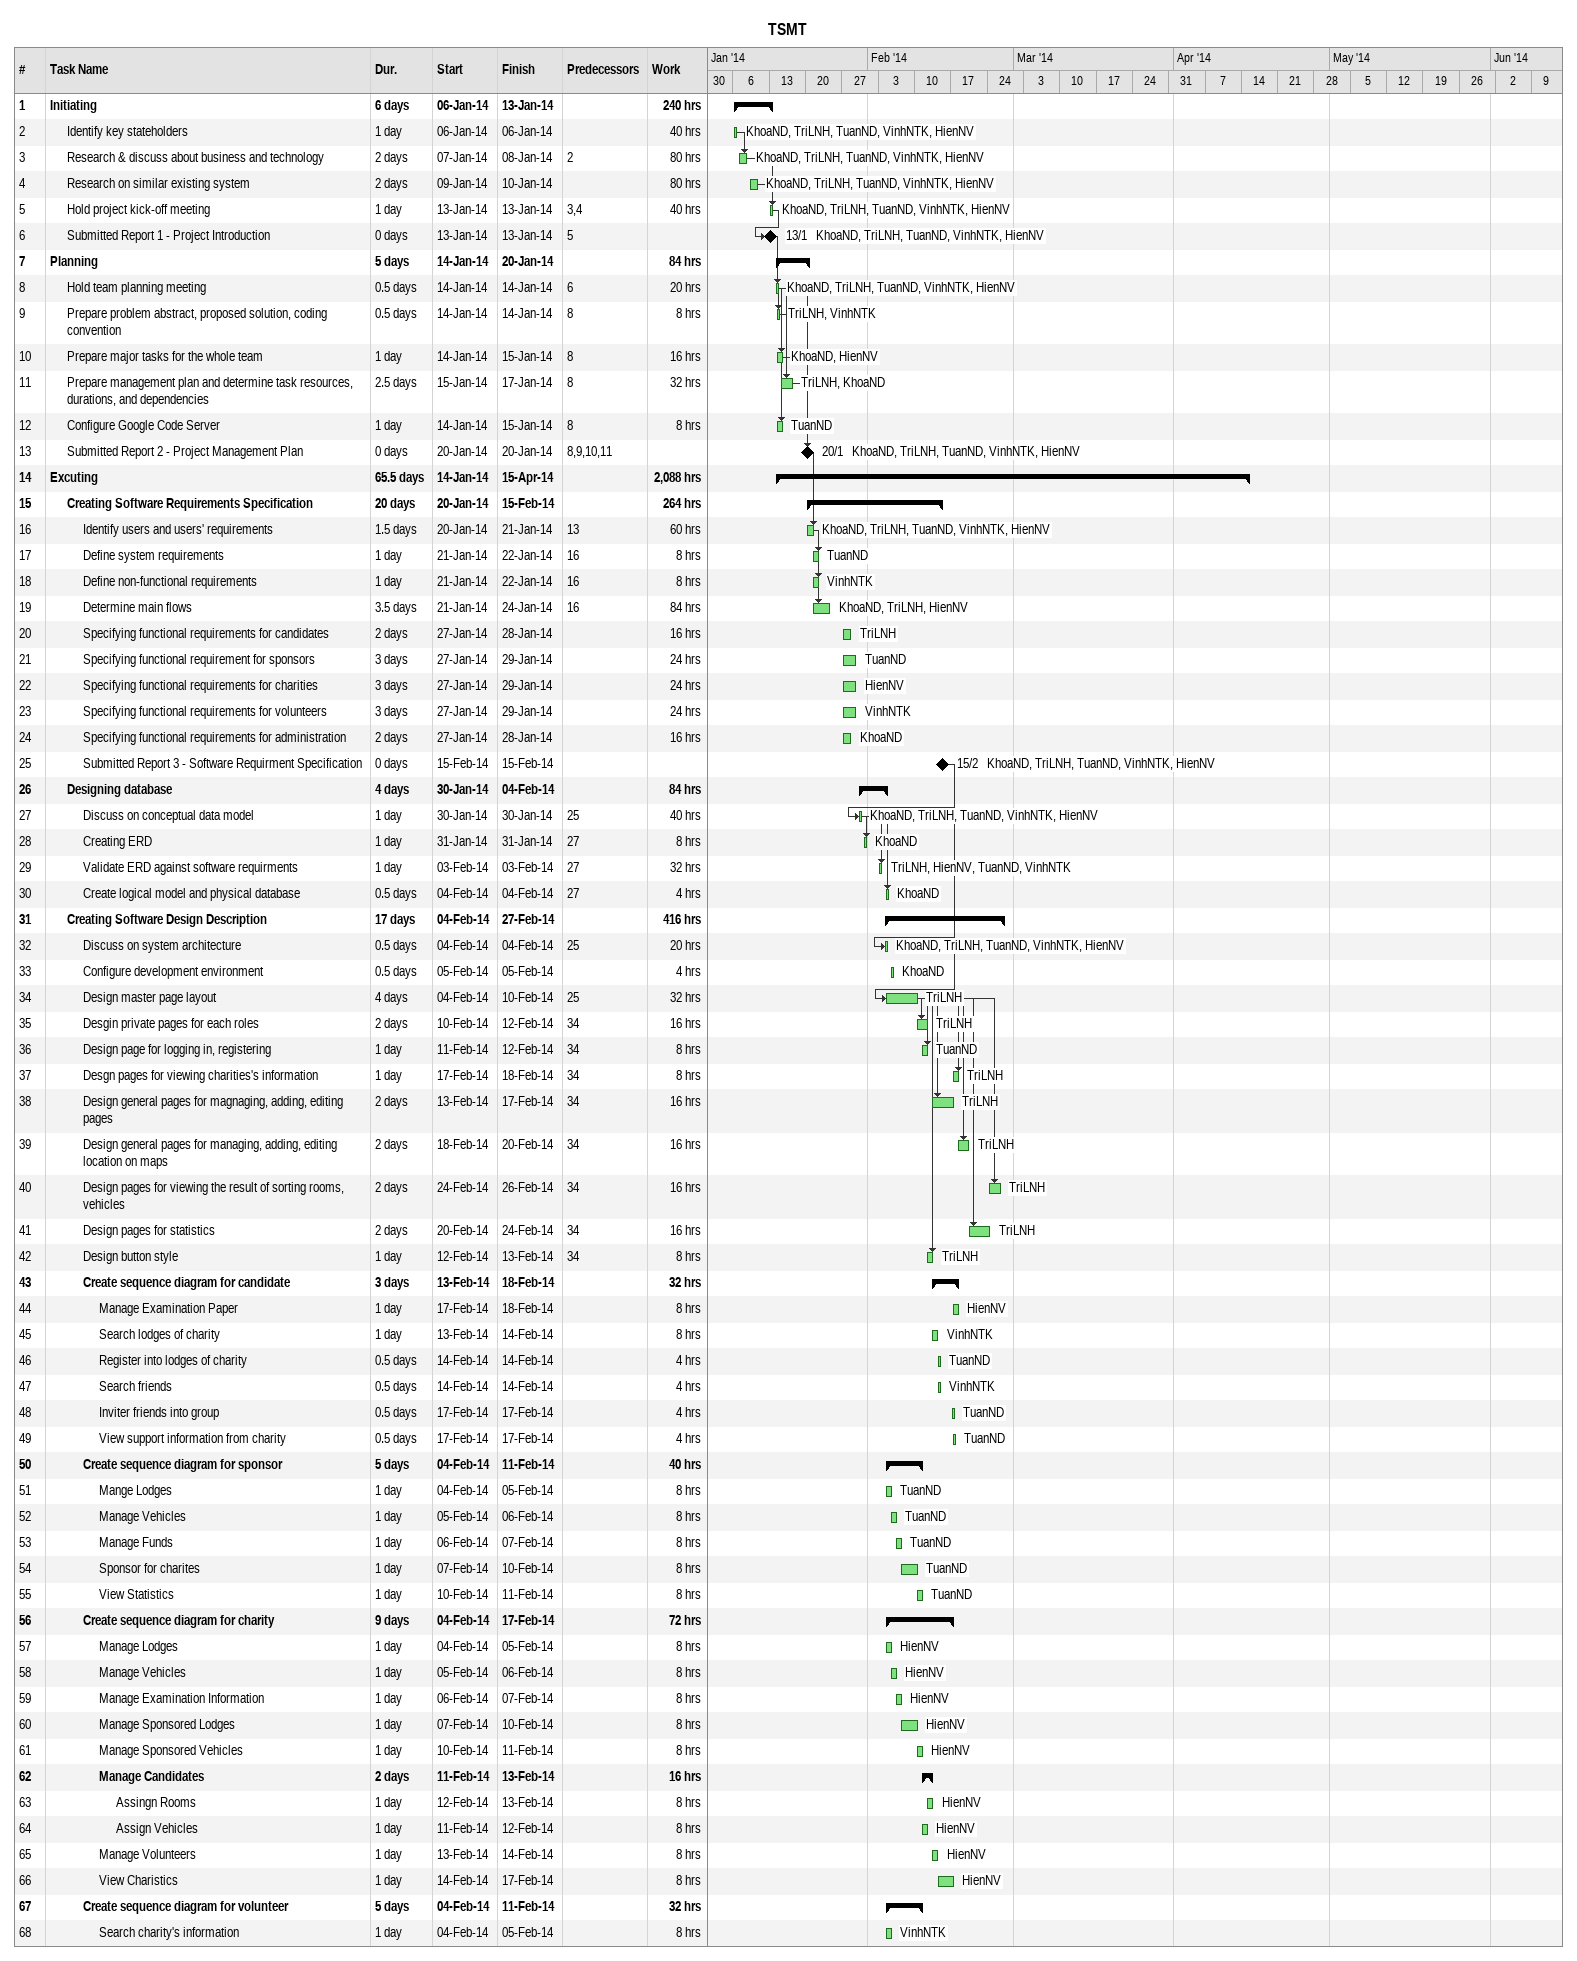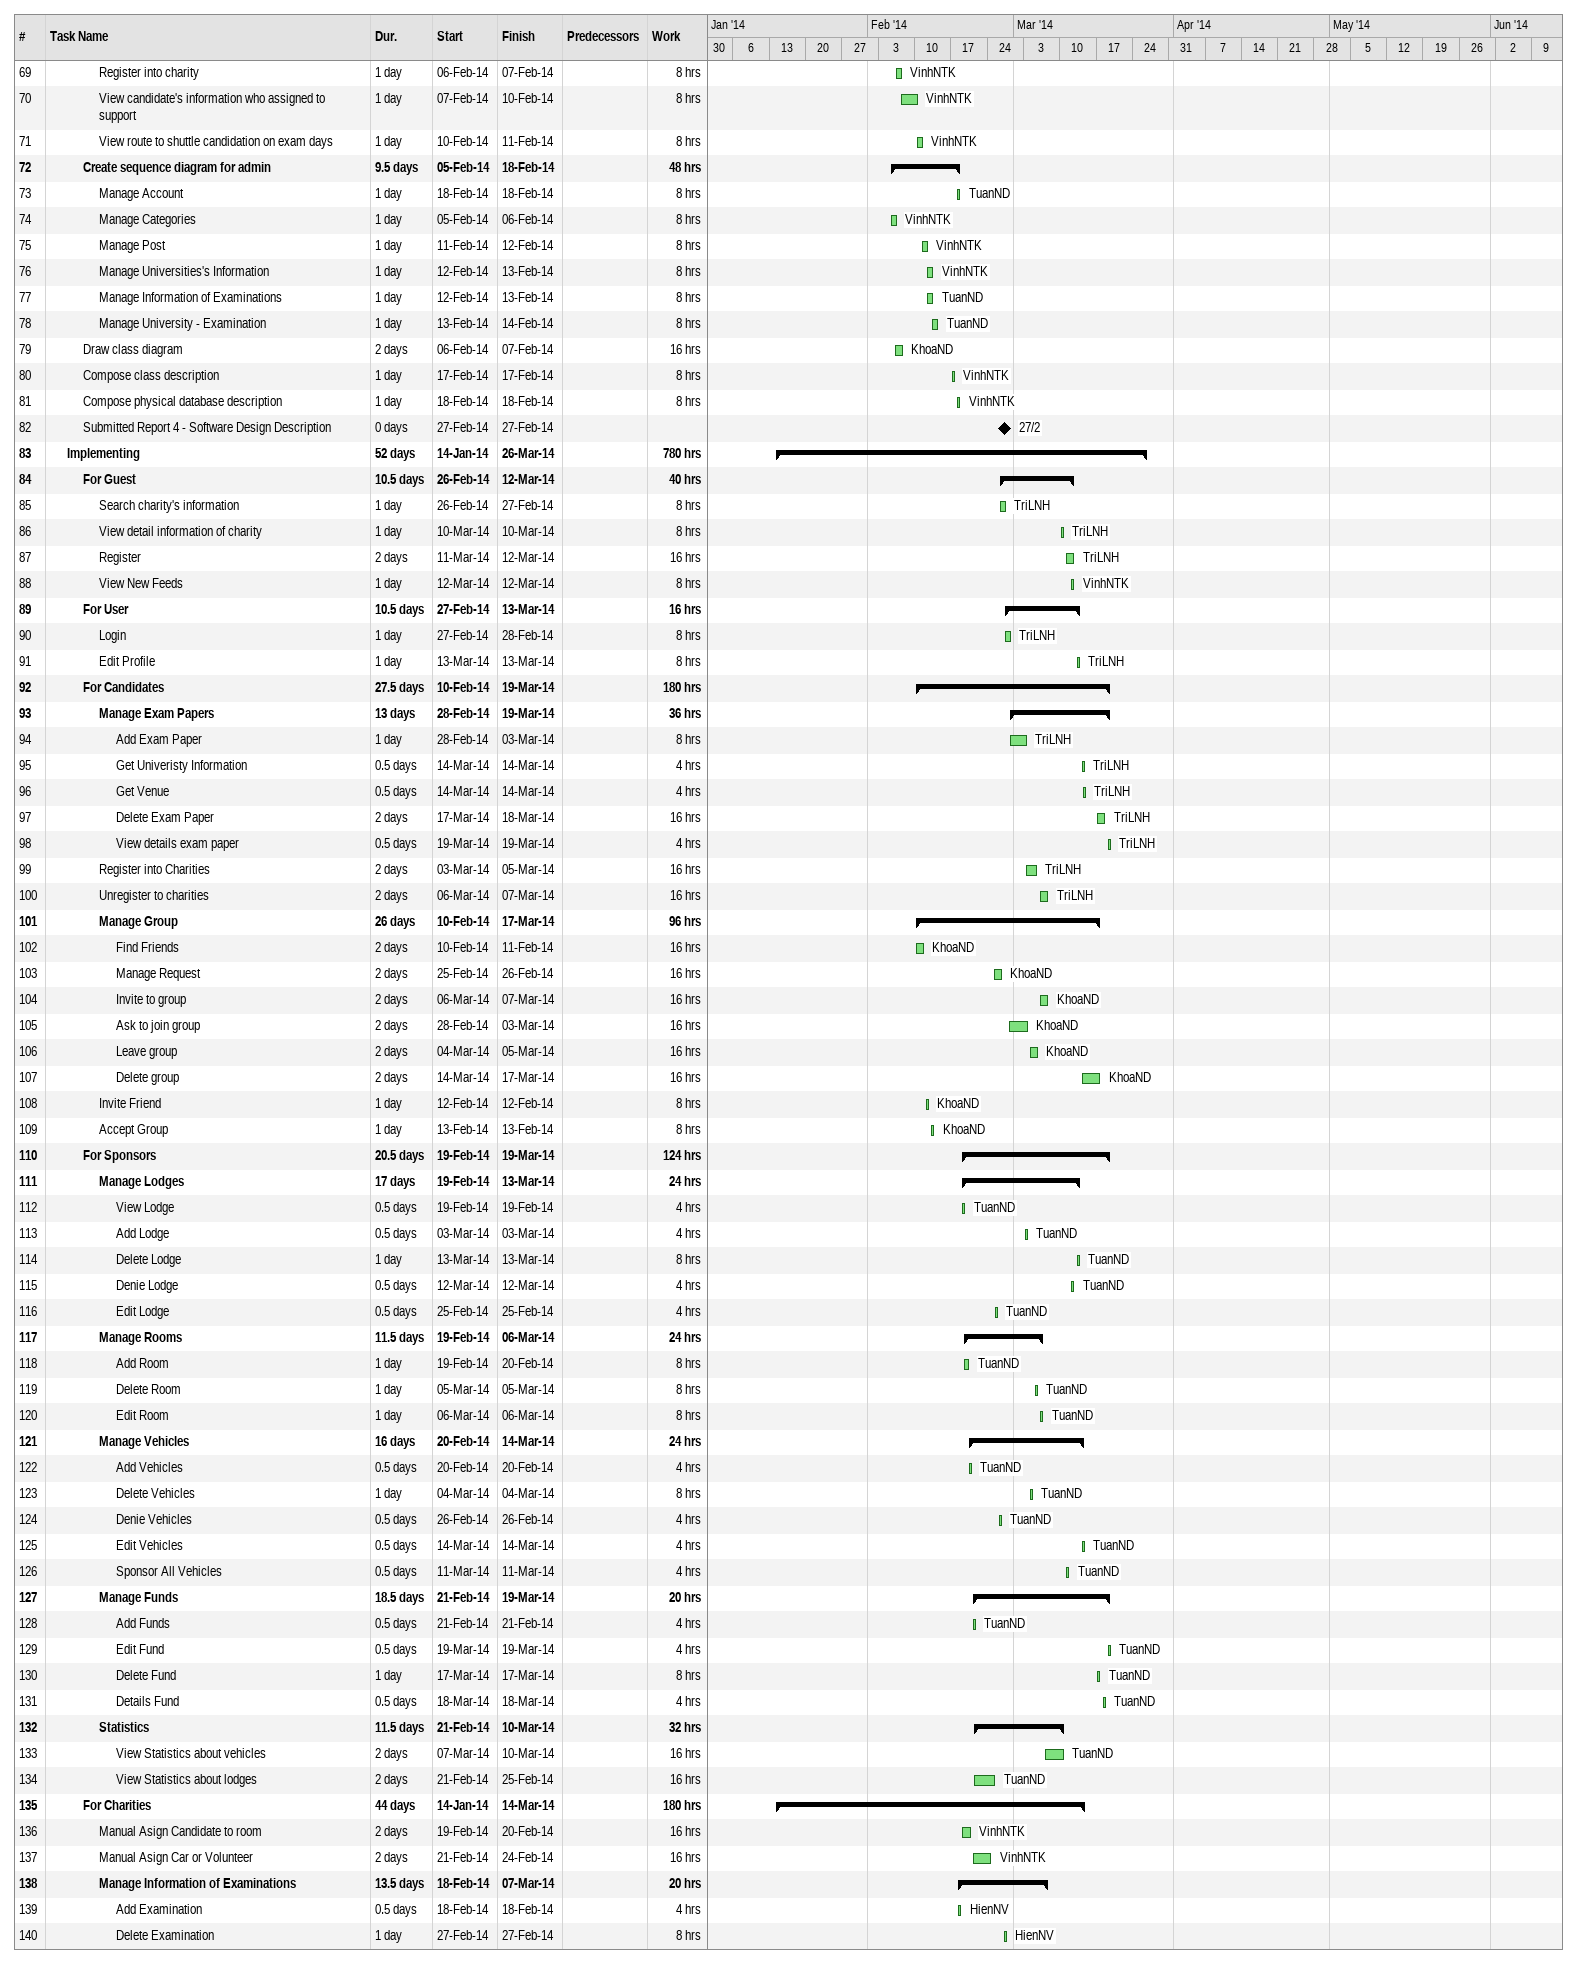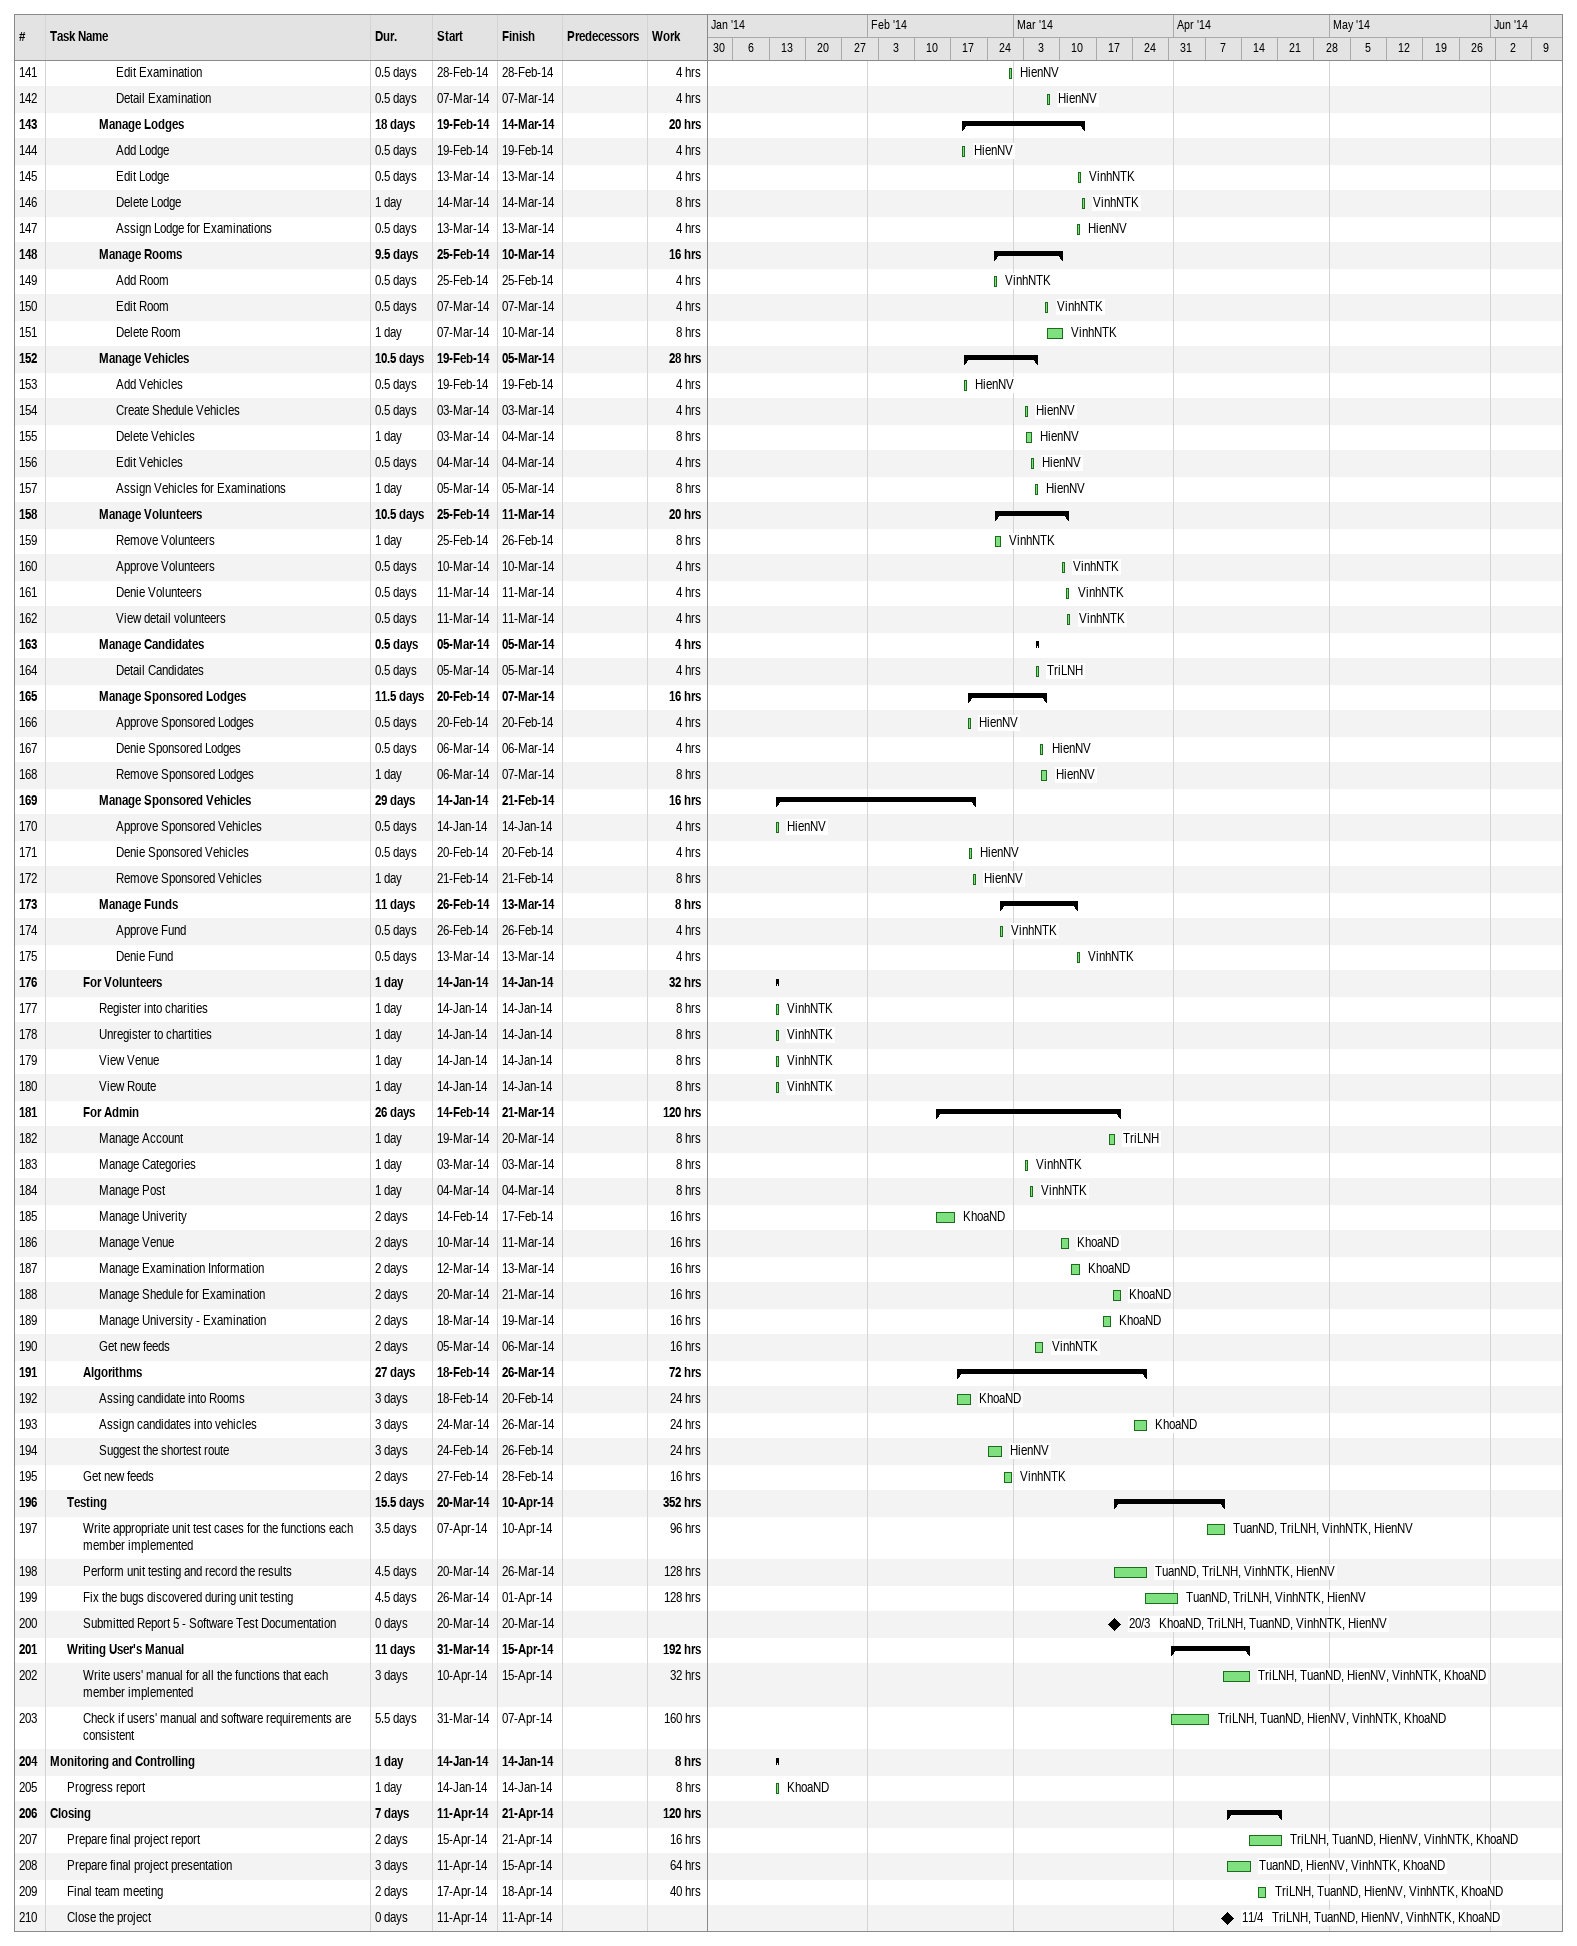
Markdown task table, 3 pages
TSMT

| ID | Level | Task | Duration | Start | Finish | Predecessors | Resources | Work (h) |
|---|---|---|---|---|---|---|---|---|
| 1 | 1 | **Initiating** | 6d | 2014-01-06 | 2014-01-13 |  |  | 240 |
| 2 | 2 | Identify key stateholders | 1d | 2014-01-06 | 2014-01-06 |  | KhoaND, TriLNH, TuanND, VinhNTK, HienNV | 40 |
| 3 | 2 | Research & discuss about business and technology | 2d | 2014-01-07 | 2014-01-08 | 2 | KhoaND, TriLNH, TuanND, VinhNTK, HienNV | 80 |
| 4 | 2 | Research on similar existing system | 2d | 2014-01-09 | 2014-01-10 |  | KhoaND, TriLNH, TuanND, VinhNTK, HienNV | 80 |
| 5 | 2 | Hold project kick-off meeting | 1d | 2014-01-13 | 2014-01-13 | 3, 4 | KhoaND, TriLNH, TuanND, VinhNTK, HienNV | 40 |
| 6 | 2 | Submitted Report 1 - Project Introduction | 0d | 2014-01-13 | 2014-01-13 | 5 | KhoaND, TriLNH, TuanND, VinhNTK, HienNV |  |
| 7 | 1 | **Planning** | 5d | 2014-01-14 | 2014-01-20 |  |  | 84 |
| 8 | 2 | Hold team planning meeting | 0.5d | 2014-01-14 | 2014-01-14 | 6 | KhoaND, TriLNH, TuanND, VinhNTK, HienNV | 20 |
| 9 | 2 | Prepare problem abstract, proposed solution, coding convention | 0.5d | 2014-01-14 | 2014-01-14 | 8 | TriLNH, VinhNTK | 8 |
| 10 | 2 | Prepare major tasks for the whole team | 1d | 2014-01-14 | 2014-01-15 | 8 | KhoaND, HienNV | 16 |
| 11 | 2 | Prepare management plan and determine task resources, durations, and dependencies | 2.5d | 2014-01-15 | 2014-01-17 | 8 | TriLNH, KhoaND | 32 |
| 12 | 2 | Configure Google Code Server | 1d | 2014-01-14 | 2014-01-15 | 8 | TuanND | 8 |
| 13 | 2 | Submitted Report 2 - Project Management Plan | 0d | 2014-01-20 | 2014-01-20 | 8, 9, 10, 11 | KhoaND, TriLNH, TuanND, VinhNTK, HienNV |  |
| 14 | 1 | **Excuting** | 65.5d | 2014-01-14 | 2014-04-15 |  |  | 2088 |
| 15 | 2 | **Creating Software Requirements Specification** | 20d | 2014-01-20 | 2014-02-15 |  |  | 264 |
| 16 | 3 | Identify users and users' requirements | 1.5d | 2014-01-20 | 2014-01-21 | 13 | KhoaND, TriLNH, TuanND, VinhNTK, HienNV | 60 |
| 17 | 3 | Define system requirements | 1d | 2014-01-21 | 2014-01-22 | 16 | TuanND | 8 |
| 18 | 3 | Define non-functional requirements | 1d | 2014-01-21 | 2014-01-22 | 16 | VinhNTK | 8 |
| 19 | 3 | Determine main flows | 3.5d | 2014-01-21 | 2014-01-24 | 16 | KhoaND, TriLNH, HienNV | 84 |
| 20 | 3 | Specifying functional requirements for candidates | 2d | 2014-01-27 | 2014-01-28 |  | TriLNH | 16 |
| 21 | 3 | Specifying functional requirement for sponsors | 3d | 2014-01-27 | 2014-01-29 |  | TuanND | 24 |
| 22 | 3 | Specifying functional requirements for charities | 3d | 2014-01-27 | 2014-01-29 |  | HienNV | 24 |
| 23 | 3 | Specifying functional requirements for volunteers | 3d | 2014-01-27 | 2014-01-29 |  | VinhNTK | 24 |
| 24 | 3 | Specifying functional requirements for administration | 2d | 2014-01-27 | 2014-01-28 |  | KhoaND | 16 |
| 25 | 3 | Submitted Report 3 - Software Requirment Specification | 0d | 2014-02-15 | 2014-02-15 |  | KhoaND, TriLNH, TuanND, VinhNTK, HienNV |  |
| 26 | 2 | **Designing database** | 4d | 2014-01-30 | 2014-02-04 |  |  | 84 |
| 27 | 3 | Discuss on conceptual data model | 1d | 2014-01-30 | 2014-01-30 | 25 | KhoaND, TriLNH, TuanND, VinhNTK, HienNV | 40 |
| 28 | 3 | Creating ERD | 1d | 2014-01-31 | 2014-01-31 | 27 | KhoaND | 8 |
| 29 | 3 | Validate ERD against software requirments | 1d | 2014-02-03 | 2014-02-03 | 27 | TriLNH, HienNV, TuanND, VinhNTK | 32 |
| 30 | 3 | Create logical model and physical database | 0.5d | 2014-02-04 | 2014-02-04 | 27 | KhoaND | 4 |
| 31 | 2 | **Creating Software Design Description** | 17d | 2014-02-04 | 2014-02-27 |  |  | 416 |
| 32 | 3 | Discuss on system architecture | 0.5d | 2014-02-04 | 2014-02-04 | 25 | KhoaND, TriLNH, TuanND, VinhNTK, HienNV | 20 |
| 33 | 3 | Configure development environment | 0.5d | 2014-02-05 | 2014-02-05 |  | KhoaND | 4 |
| 34 | 3 | Design master page layout | 4d | 2014-02-04 | 2014-02-10 | 25 | TriLNH | 32 |
| 35 | 3 | Desgin private pages for each roles | 2d | 2014-02-10 | 2014-02-12 | 34 | TriLNH | 16 |
| 36 | 3 | Design page for logging in, registering | 1d | 2014-02-11 | 2014-02-12 | 34 | TuanND | 8 |
| 37 | 3 | Desgn pages for viewing charities's information | 1d | 2014-02-17 | 2014-02-18 | 34 | TriLNH | 8 |
| 38 | 3 | Design general pages for magnaging, adding, editing pages | 2d | 2014-02-13 | 2014-02-17 | 34 | TriLNH | 16 |
| 39 | 3 | Design general pages for managing, adding, editing location on maps | 2d | 2014-02-18 | 2014-02-20 | 34 | TriLNH | 16 |
| 40 | 3 | Design pages for viewing the result of sorting rooms, vehicles | 2d | 2014-02-24 | 2014-02-26 | 34 | TriLNH | 16 |
| 41 | 3 | Design pages for statistics | 2d | 2014-02-20 | 2014-02-24 | 34 | TriLNH | 16 |
| 42 | 3 | Design button style | 1d | 2014-02-12 | 2014-02-13 | 34 | TriLNH | 8 |
| 43 | 3 | **Create sequence diagram for candidate** | 3d | 2014-02-13 | 2014-02-18 |  |  | 32 |
| 44 | 4 | Manage Examination Paper | 1d | 2014-02-17 | 2014-02-18 |  | HienNV | 8 |
| 45 | 4 | Search lodges of charity | 1d | 2014-02-13 | 2014-02-14 |  | VinhNTK | 8 |
| 46 | 4 | Register into lodges of charity | 0.5d | 2014-02-14 | 2014-02-14 |  | TuanND | 4 |
| 47 | 4 | Search friends | 0.5d | 2014-02-14 | 2014-02-14 |  | VinhNTK | 4 |
| 48 | 4 | Inviter friends into group | 0.5d | 2014-02-17 | 2014-02-17 |  | TuanND | 4 |
| 49 | 4 | View support information from charity | 0.5d | 2014-02-17 | 2014-02-17 |  | TuanND | 4 |
| 50 | 3 | **Create sequence diagram for sponsor** | 5d | 2014-02-04 | 2014-02-11 |  |  | 40 |
| 51 | 4 | Mange Lodges | 1d | 2014-02-04 | 2014-02-05 |  | TuanND | 8 |
| 52 | 4 | Manage Vehicles | 1d | 2014-02-05 | 2014-02-06 |  | TuanND | 8 |
| 53 | 4 | Manage Funds | 1d | 2014-02-06 | 2014-02-07 |  | TuanND | 8 |
| 54 | 4 | Sponsor for charites | 1d | 2014-02-07 | 2014-02-10 |  | TuanND | 8 |
| 55 | 4 | View Statistics | 1d | 2014-02-10 | 2014-02-11 |  | TuanND | 8 |
| 56 | 3 | **Create sequence diagram for charity** | 9d | 2014-02-04 | 2014-02-17 |  |  | 72 |
| 57 | 4 | Manage Lodges | 1d | 2014-02-04 | 2014-02-05 |  | HienNV | 8 |
| 58 | 4 | Manage Vehicles | 1d | 2014-02-05 | 2014-02-06 |  | HienNV | 8 |
| 59 | 4 | Manage Examination Information | 1d | 2014-02-06 | 2014-02-07 |  | HienNV | 8 |
| 60 | 4 | Manage Sponsored Lodges | 1d | 2014-02-07 | 2014-02-10 |  | HienNV | 8 |
| 61 | 4 | Manage Sponsored Vehicles | 1d | 2014-02-10 | 2014-02-11 |  | HienNV | 8 |
| 62 | 4 | **Manage Candidates** | 2d | 2014-02-11 | 2014-02-13 |  |  | 16 |
| 63 | 5 | Assingn Rooms | 1d | 2014-02-12 | 2014-02-13 |  | HienNV | 8 |
| 64 | 5 | Assign Vehicles | 1d | 2014-02-11 | 2014-02-12 |  | HienNV | 8 |
| 65 | 4 | Manage Volunteers | 1d | 2014-02-13 | 2014-02-14 |  | HienNV | 8 |
| 66 | 4 | View Charistics | 1d | 2014-02-14 | 2014-02-17 |  | HienNV | 8 |
| 67 | 3 | **Create sequence diagram for volunteer** | 5d | 2014-02-04 | 2014-02-11 |  |  | 32 |
| 68 | 4 | Search charity's information | 1d | 2014-02-04 | 2014-02-05 |  | VinhNTK | 8 |
| 69 | 4 | Register into charity | 1d | 2014-02-06 | 2014-02-07 |  | VinhNTK | 8 |
| 70 | 4 | View candidate's information who assigned to support | 1d | 2014-02-07 | 2014-02-10 |  | VinhNTK | 8 |
| 71 | 4 | View route to shuttle candidation on exam days | 1d | 2014-02-10 | 2014-02-11 |  | VinhNTK | 8 |
| 72 | 3 | **Create sequence diagram for admin** | 9.5d | 2014-02-05 | 2014-02-18 |  |  | 48 |
| 73 | 4 | Manage Account | 1d | 2014-02-18 | 2014-02-18 |  | TuanND | 8 |
| 74 | 4 | Manage Categories | 1d | 2014-02-05 | 2014-02-06 |  | VinhNTK | 8 |
| 75 | 4 | Manage Post | 1d | 2014-02-11 | 2014-02-12 |  | VinhNTK | 8 |
| 76 | 4 | Manage Universities's Information | 1d | 2014-02-12 | 2014-02-13 |  | VinhNTK | 8 |
| 77 | 4 | Manage Information of Examinations | 1d | 2014-02-12 | 2014-02-13 |  | TuanND | 8 |
| 78 | 4 | Manage University - Examination | 1d | 2014-02-13 | 2014-02-14 |  | TuanND | 8 |
| 79 | 3 | Draw class diagram | 2d | 2014-02-06 | 2014-02-07 |  | KhoaND | 16 |
| 80 | 3 | Compose class description | 1d | 2014-02-17 | 2014-02-17 |  | VinhNTK | 8 |
| 81 | 3 | Compose physical database description | 1d | 2014-02-18 | 2014-02-18 |  | VinhNTK | 8 |
| 82 | 3 | Submitted Report 4 - Software Design Description | 0d | 2014-02-27 | 2014-02-27 |  |  |  |
| 83 | 2 | **Implementing** | 52d | 2014-01-14 | 2014-03-26 |  |  | 780 |
| 84 | 3 | **For Guest** | 10.5d | 2014-02-26 | 2014-03-12 |  |  | 40 |
| 85 | 4 | Search charity's information | 1d | 2014-02-26 | 2014-02-27 |  | TriLNH | 8 |
| 86 | 4 | View detail information of charity | 1d | 2014-03-10 | 2014-03-10 |  | TriLNH | 8 |
| 87 | 4 | Register | 2d | 2014-03-11 | 2014-03-12 |  | TriLNH | 16 |
| 88 | 4 | View New Feeds | 1d | 2014-03-12 | 2014-03-12 |  | VinhNTK | 8 |
| 89 | 3 | **For User** | 10.5d | 2014-02-27 | 2014-03-13 |  |  | 16 |
| 90 | 4 | Login | 1d | 2014-02-27 | 2014-02-28 |  | TriLNH | 8 |
| 91 | 4 | Edit Profile | 1d | 2014-03-13 | 2014-03-13 |  | TriLNH | 8 |
| 92 | 3 | **For Candidates** | 27.5d | 2014-02-10 | 2014-03-19 |  |  | 180 |
| 93 | 4 | **Manage Exam Papers** | 13d | 2014-02-28 | 2014-03-19 |  |  | 36 |
| 94 | 5 | Add Exam Paper | 1d | 2014-02-28 | 2014-03-03 |  | TriLNH | 8 |
| 95 | 5 | Get Univeristy Information | 0.5d | 2014-03-14 | 2014-03-14 |  | TriLNH | 4 |
| 96 | 5 | Get Venue | 0.5d | 2014-03-14 | 2014-03-14 |  | TriLNH | 4 |
| 97 | 5 | Delete Exam Paper | 2d | 2014-03-17 | 2014-03-18 |  | TriLNH | 16 |
| 98 | 5 | View details exam paper | 0.5d | 2014-03-19 | 2014-03-19 |  | TriLNH | 4 |
| 99 | 4 | Register into Charities | 2d | 2014-03-03 | 2014-03-05 |  | TriLNH | 16 |
| 100 | 4 | Unregister to charities | 2d | 2014-03-06 | 2014-03-07 |  | TriLNH | 16 |
| 101 | 4 | **Manage Group** | 26d | 2014-02-10 | 2014-03-17 |  |  | 96 |
| 102 | 5 | Find Friends | 2d | 2014-02-10 | 2014-02-11 |  | KhoaND | 16 |
| 103 | 5 | Manage Request | 2d | 2014-02-25 | 2014-02-26 |  | KhoaND | 16 |
| 104 | 5 | Invite to group | 2d | 2014-03-06 | 2014-03-07 |  | KhoaND | 16 |
| 105 | 5 | Ask to join group | 2d | 2014-02-28 | 2014-03-03 |  | KhoaND | 16 |
| 106 | 5 | Leave group | 2d | 2014-03-04 | 2014-03-05 |  | KhoaND | 16 |
| 107 | 5 | Delete group | 2d | 2014-03-14 | 2014-03-17 |  | KhoaND | 16 |
| 108 | 4 | Invite Friend | 1d | 2014-02-12 | 2014-02-12 |  | KhoaND | 8 |
| 109 | 4 | Accept Group | 1d | 2014-02-13 | 2014-02-13 |  | KhoaND | 8 |
| 110 | 3 | **For Sponsors** | 20.5d | 2014-02-19 | 2014-03-19 |  |  | 124 |
| 111 | 4 | **Manage Lodges** | 17d | 2014-02-19 | 2014-03-13 |  |  | 24 |
| 112 | 5 | View Lodge | 0.5d | 2014-02-19 | 2014-02-19 |  | TuanND | 4 |
| 113 | 5 | Add Lodge | 0.5d | 2014-03-03 | 2014-03-03 |  | TuanND | 4 |
| 114 | 5 | Delete Lodge | 1d | 2014-03-13 | 2014-03-13 |  | TuanND | 8 |
| 115 | 5 | Denie Lodge | 0.5d | 2014-03-12 | 2014-03-12 |  | TuanND | 4 |
| 116 | 5 | Edit Lodge | 0.5d | 2014-02-25 | 2014-02-25 |  | TuanND | 4 |
| 117 | 4 | **Manage Rooms** | 11.5d | 2014-02-19 | 2014-03-06 |  |  | 24 |
| 118 | 5 | Add Room | 1d | 2014-02-19 | 2014-02-20 |  | TuanND | 8 |
| 119 | 5 | Delete Room | 1d | 2014-03-05 | 2014-03-05 |  | TuanND | 8 |
| 120 | 5 | Edit Room | 1d | 2014-03-06 | 2014-03-06 |  | TuanND | 8 |
| 121 | 4 | **Manage Vehicles** | 16d | 2014-02-20 | 2014-03-14 |  |  | 24 |
| 122 | 5 | Add Vehicles | 0.5d | 2014-02-20 | 2014-02-20 |  | TuanND | 4 |
| 123 | 5 | Delete Vehicles | 1d | 2014-03-04 | 2014-03-04 |  | TuanND | 8 |
| 124 | 5 | Denie Vehicles | 0.5d | 2014-02-26 | 2014-02-26 |  | TuanND | 4 |
| 125 | 5 | Edit Vehicles | 0.5d | 2014-03-14 | 2014-03-14 |  | TuanND | 4 |
| 126 | 5 | Sponsor All Vehicles | 0.5d | 2014-03-11 | 2014-03-11 |  | TuanND | 4 |
| 127 | 4 | **Manage Funds** | 18.5d | 2014-02-21 | 2014-03-19 |  |  | 20 |
| 128 | 5 | Add Funds | 0.5d | 2014-02-21 | 2014-02-21 |  | TuanND | 4 |
| 129 | 5 | Edit Fund | 0.5d | 2014-03-19 | 2014-03-19 |  | TuanND | 4 |
| 130 | 5 | Delete Fund | 1d | 2014-03-17 | 2014-03-17 |  | TuanND | 8 |
| 131 | 5 | Details Fund | 0.5d | 2014-03-18 | 2014-03-18 |  | TuanND | 4 |
| 132 | 4 | **Statistics** | 11.5d | 2014-02-21 | 2014-03-10 |  |  | 32 |
| 133 | 5 | View Statistics about vehicles | 2d | 2014-03-07 | 2014-03-10 |  | TuanND | 16 |
| 134 | 5 | View Statistics about lodges | 2d | 2014-02-21 | 2014-02-25 |  | TuanND | 16 |
| 135 | 3 | **For Charities** | 44d | 2014-01-14 | 2014-03-14 |  |  | 180 |
| 136 | 4 | Manual Asign Candidate to room | 2d | 2014-02-19 | 2014-02-20 |  | VinhNTK | 16 |
| 137 | 4 | Manual Asign Car or Volunteer | 2d | 2014-02-21 | 2014-02-24 |  | VinhNTK | 16 |
| 138 | 4 | **Manage Information of Examinations** | 13.5d | 2014-02-18 | 2014-03-07 |  |  | 20 |
| 139 | 5 | Add Examination | 0.5d | 2014-02-18 | 2014-02-18 |  | HienNV | 4 |
| 140 | 5 | Delete Examination | 1d | 2014-02-27 | 2014-02-27 |  | HienNV | 8 |
| 141 | 5 | Edit Examination | 0.5d | 2014-02-28 | 2014-02-28 |  | HienNV | 4 |
| 142 | 5 | Detail Examination | 0.5d | 2014-03-07 | 2014-03-07 |  | HienNV | 4 |
| 143 | 4 | **Manage Lodges** | 18d | 2014-02-19 | 2014-03-14 |  |  | 20 |
| 144 | 5 | Add Lodge | 0.5d | 2014-02-19 | 2014-02-19 |  | HienNV | 4 |
| 145 | 5 | Edit Lodge | 0.5d | 2014-03-13 | 2014-03-13 |  | VinhNTK | 4 |
| 146 | 5 | Delete Lodge | 1d | 2014-03-14 | 2014-03-14 |  | VinhNTK | 8 |
| 147 | 5 | Assign Lodge for Examinations | 0.5d | 2014-03-13 | 2014-03-13 |  | HienNV | 4 |
| 148 | 4 | **Manage Rooms** | 9.5d | 2014-02-25 | 2014-03-10 |  |  | 16 |
| 149 | 5 | Add Room | 0.5d | 2014-02-25 | 2014-02-25 |  | VinhNTK | 4 |
| 150 | 5 | Edit Room | 0.5d | 2014-03-07 | 2014-03-07 |  | VinhNTK | 4 |
| 151 | 5 | Delete Room | 1d | 2014-03-07 | 2014-03-10 |  | VinhNTK | 8 |
| 152 | 4 | **Manage Vehicles** | 10.5d | 2014-02-19 | 2014-03-05 |  |  | 28 |
| 153 | 5 | Add Vehicles | 0.5d | 2014-02-19 | 2014-02-19 |  | HienNV | 4 |
| 154 | 5 | Create Shedule Vehicles | 0.5d | 2014-03-03 | 2014-03-03 |  | HienNV | 4 |
| 155 | 5 | Delete Vehicles | 1d | 2014-03-03 | 2014-03-04 |  | HienNV | 8 |
| 156 | 5 | Edit Vehicles | 0.5d | 2014-03-04 | 2014-03-04 |  | HienNV | 4 |
| 157 | 5 | Assign Vehicles for Examinations | 1d | 2014-03-05 | 2014-03-05 |  | HienNV | 8 |
| 158 | 4 | **Manage Volunteers** | 10.5d | 2014-02-25 | 2014-03-11 |  |  | 20 |
| 159 | 5 | Remove Volunteers | 1d | 2014-02-25 | 2014-02-26 |  | VinhNTK | 8 |
| 160 | 5 | Approve Volunteers | 0.5d | 2014-03-10 | 2014-03-10 |  | VinhNTK | 4 |
| 161 | 5 | Denie Volunteers | 0.5d | 2014-03-11 | 2014-03-11 |  | VinhNTK | 4 |
| 162 | 5 | View detail volunteers | 0.5d | 2014-03-11 | 2014-03-11 |  | VinhNTK | 4 |
| 163 | 4 | **Manage Candidates** | 0.5d | 2014-03-05 | 2014-03-05 |  |  | 4 |
| 164 | 5 | Detail Candidates | 0.5d | 2014-03-05 | 2014-03-05 |  | TriLNH | 4 |
| 165 | 4 | **Manage Sponsored Lodges** | 11.5d | 2014-02-20 | 2014-03-07 |  |  | 16 |
| 166 | 5 | Approve Sponsored Lodges | 0.5d | 2014-02-20 | 2014-02-20 |  | HienNV | 4 |
| 167 | 5 | Denie Sponsored Lodges | 0.5d | 2014-03-06 | 2014-03-06 |  | HienNV | 4 |
| 168 | 5 | Remove Sponsored Lodges | 1d | 2014-03-06 | 2014-03-07 |  | HienNV | 8 |
| 169 | 4 | **Manage Sponsored Vehicles** | 29d | 2014-01-14 | 2014-02-21 |  |  | 16 |
| 170 | 5 | Approve Sponsored Vehicles | 0.5d | 2014-01-14 | 2014-01-14 |  | HienNV | 4 |
| 171 | 5 | Denie Sponsored Vehicles | 0.5d | 2014-02-20 | 2014-02-20 |  | HienNV | 4 |
| 172 | 5 | Remove Sponsored Vehicles | 1d | 2014-02-21 | 2014-02-21 |  | HienNV | 8 |
| 173 | 4 | **Manage Funds** | 11d | 2014-02-26 | 2014-03-13 |  |  | 8 |
| 174 | 5 | Approve Fund | 0.5d | 2014-02-26 | 2014-02-26 |  | VinhNTK | 4 |
| 175 | 5 | Denie Fund | 0.5d | 2014-03-13 | 2014-03-13 |  | VinhNTK | 4 |
| 176 | 3 | **For Volunteers** | 1d | 2014-01-14 | 2014-01-14 |  |  | 32 |
| 177 | 4 | Register into charities | 1d | 2014-01-14 | 2014-01-14 |  | VinhNTK | 8 |
| 178 | 4 | Unregister to chartities | 1d | 2014-01-14 | 2014-01-14 |  | VinhNTK | 8 |
| 179 | 4 | View Venue | 1d | 2014-01-14 | 2014-01-14 |  | VinhNTK | 8 |
| 180 | 4 | View Route | 1d | 2014-01-14 | 2014-01-14 |  | VinhNTK | 8 |
| 181 | 3 | **For Admin** | 26d | 2014-02-14 | 2014-03-21 |  |  | 120 |
| 182 | 4 | Manage Account | 1d | 2014-03-19 | 2014-03-20 |  | TriLNH | 8 |
| 183 | 4 | Manage Categories | 1d | 2014-03-03 | 2014-03-03 |  | VinhNTK | 8 |
| 184 | 4 | Manage Post | 1d | 2014-03-04 | 2014-03-04 |  | VinhNTK | 8 |
| 185 | 4 | Manage Univerity | 2d | 2014-02-14 | 2014-02-17 |  | KhoaND | 16 |
| 186 | 4 | Manage Venue | 2d | 2014-03-10 | 2014-03-11 |  | KhoaND | 16 |
| 187 | 4 | Manage Examination Information | 2d | 2014-03-12 | 2014-03-13 |  | KhoaND | 16 |
| 188 | 4 | Manage Shedule for Examination | 2d | 2014-03-20 | 2014-03-21 |  | KhoaND | 16 |
| 189 | 4 | Manage University - Examination | 2d | 2014-03-18 | 2014-03-19 |  | KhoaND | 16 |
| 190 | 4 | Get new feeds | 2d | 2014-03-05 | 2014-03-06 |  | VinhNTK | 16 |
| 191 | 3 | **Algorithms** | 27d | 2014-02-18 | 2014-03-26 |  |  | 72 |
| 192 | 4 | Assing candidate into Rooms | 3d | 2014-02-18 | 2014-02-20 |  | KhoaND | 24 |
| 193 | 4 | Assign candidates into vehicles | 3d | 2014-03-24 | 2014-03-26 |  | KhoaND | 24 |
| 194 | 4 | Suggest the shortest route | 3d | 2014-02-24 | 2014-02-26 |  | HienNV | 24 |
| 195 | 3 | Get new feeds | 2d | 2014-02-27 | 2014-02-28 |  | VinhNTK | 16 |
| 196 | 2 | **Testing** | 15.5d | 2014-03-20 | 2014-04-10 |  |  | 352 |
| 197 | 3 | Write appropriate unit test cases for the functions each member implemented | 3.5d | 2014-04-07 | 2014-04-10 |  | TuanND, TriLNH, VinhNTK, HienNV | 96 |
| 198 | 3 | Perform unit testing and record the results | 4.5d | 2014-03-20 | 2014-03-26 |  | TuanND, TriLNH, VinhNTK, HienNV | 128 |
| 199 | 3 | Fix the bugs discovered during unit testing | 4.5d | 2014-03-26 | 2014-04-01 |  | TuanND, TriLNH, VinhNTK, HienNV | 128 |
| 200 | 3 | Submitted Report 5 - Software Test Documentation | 0d | 2014-03-20 | 2014-03-20 |  | KhoaND, TriLNH, TuanND, VinhNTK, HienNV |  |
| 201 | 2 | **Writing User's Manual** | 11d | 2014-03-31 | 2014-04-15 |  |  | 192 |
| 202 | 3 | Write users' manual for all the functions that each member implemented | 3d | 2014-04-10 | 2014-04-15 |  | TriLNH, TuanND, HienNV, VinhNTK, KhoaND | 32 |
| 203 | 3 | Check if users' manual and software requirements are consistent | 5.5d | 2014-03-31 | 2014-04-07 |  | TriLNH, TuanND, HienNV, VinhNTK, KhoaND | 160 |
| 204 | 1 | **Monitoring and Controlling** | 1d | 2014-01-14 | 2014-01-14 |  |  | 8 |
| 205 | 2 | Progress report | 1d | 2014-01-14 | 2014-01-14 |  | KhoaND | 8 |
| 206 | 1 | **Closing** | 7d | 2014-04-11 | 2014-04-21 |  |  | 120 |
| 207 | 2 | Prepare final project report | 2d | 2014-04-15 | 2014-04-21 |  | TriLNH, TuanND, HienNV, VinhNTK, KhoaND | 16 |
| 208 | 2 | Prepare final project presentation | 3d | 2014-04-11 | 2014-04-15 |  | TuanND, HienNV, VinhNTK, KhoaND | 64 |
| 209 | 2 | Final team meeting | 2d | 2014-04-17 | 2014-04-18 |  | TriLNH, TuanND, HienNV, VinhNTK, KhoaND | 40 |
| 210 | 2 | Close the project | 0d | 2014-04-11 | 2014-04-11 |  | TriLNH, TuanND, HienNV, VinhNTK, KhoaND |  |
